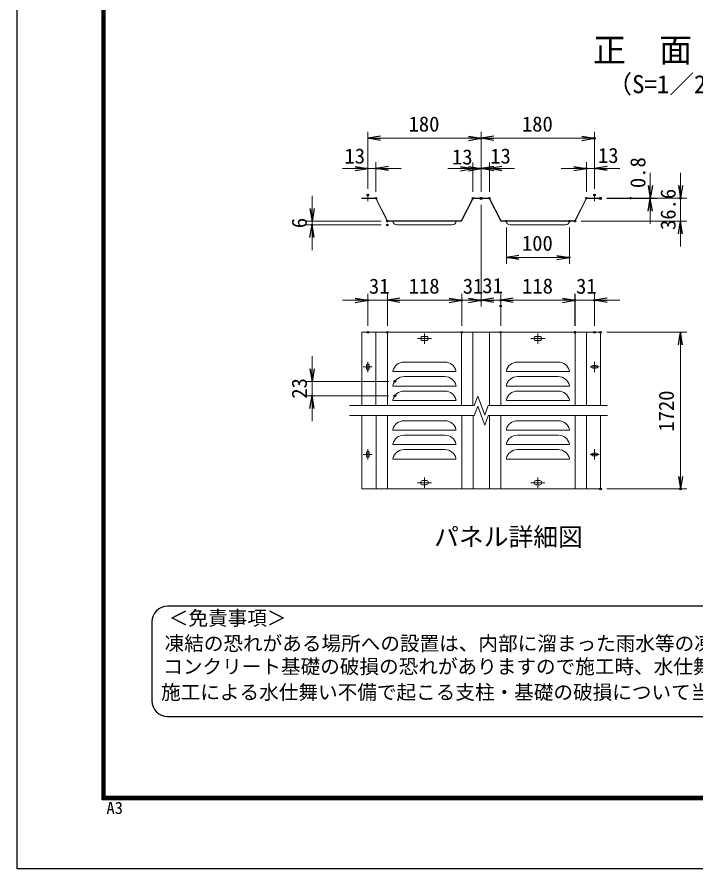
# Model space of a CAD drawing. Units: millimetres, scale not verified, with parts at other scales. Extents: x -4200 to 4200, y -2970 to 2970.
# Drawn here: x -4200 to -2044, y -2970 to -264 of the extents above; entities that cross this region are included whole.
import ezdxf
from ezdxf.enums import TextEntityAlignment as Align

# ---------------------------------------------------------------- set-up
doc = ezdxf.new("R2010")
doc.units = ezdxf.units.MM
doc.header["$LTSCALE"] = 10
doc.header["$PDMODE"] = 32
doc.header["$PDSIZE"] = 5
doc.linetypes.add('USER1', pattern=[50.8, 31.75, -6.35, 6.35, -6.35])
for name, color, linetype, lineweight in [('0-0_D-BMK', 2, 'USER1', 13), ('0-5_D-STR-DIM', 7, 'Continuous', 13), ('0-6_0', 7, 'Continuous', 25), ('0-8_D-TTL-TXT', 7, 'Continuous', 25), ('0-A_D-TTL', 7, 'Continuous', 25)]:
    doc.layers.add(name, color=color, linetype=linetype, lineweight=lineweight)
doc.layers.add('0-7_Defpoints', color=8, linetype='Continuous')
doc.styles.add('ＭＳ ゴシック', font='')
doc.styles.get('ＭＳ ゴシック').set_extended_font_data('MS Gothic')

# ---------------------------------------------------------------- blocks, each defined once
blk = doc.blocks.new('_Open')
at = {"layer": '0-6_0'}
blk.add_line((-10, 1.667), (0, 0), dxfattribs=at)
blk.add_lwpolyline([(-10, -1.667), (0, 0), (-10, 0)], dxfattribs=at)

msp = doc.modelspace()

# ---------------------------------------------------------------- linework, layer by layer
at = {"layer": '0-0_D-BMK'}
for p, q in [((-3086.11, -828.93), (-3086.11, -848.93)), ((-2366.11, -828.93), (-2366.11, -848.93)), ((-2906.11, -1268.45), (-2906.11, -1301.45)), ((-2546.11, -1268.45), (-2546.11, -1301.45)), ((-2928.51, -1284.95), (-2883.71, -1284.95)), ((-2523.71, -1284.95), (-2568.51, -1284.95)), ((-3071.81, -1374.95), (-3100.41, -1374.95)), ((-3086.11, -1358.45), (-3086.11, -1391.45)), ((-2351.81, -1374.95), (-2380.41, -1374.95)), ((-2366.11, -1358.45), (-2366.11, -1391.45)), ((-3086.11, -1636.45), (-3086.11, -1669.45)), ((-2366.11, -1636.45), (-2366.11, -1669.45)), ((-3071.81, -1652.95), (-3100.41, -1652.95)), ((-2351.81, -1652.95), (-2380.41, -1652.95)), ((-2906.11, -1759.45), (-2906.11, -1726.45)), ((-2546.11, -1759.45), (-2546.11, -1726.45)), ((-2928.51, -1742.95), (-2883.71, -1742.95)), ((-2523.71, -1742.95), (-2568.51, -1742.95))]:
    msp.add_line(p, q, dxfattribs=at)
at = {"layer": '0-5_D-STR-DIM'}
for p, q in [((-3086.11, -808.93), (-3086.11, -628.71)), ((-3046.11, -648.71), (-2766.11, -648.71)), ((-2726.11, -818.93), (-2726.11, -628.71)), ((-2726.11, -818.93), (-2726.11, -628.71)), ((-2686.11, -648.71), (-2406.11, -648.71)), ((-2366.11, -808.93), (-2366.11, -628.71)), ((-3086.11, -808.93), (-3086.11, -724.77)), ((-3060.11, -818.93), (-3060.11, -724.77)), ((-2752.11, -818.93), (-2752.11, -725.27)), ((-2726.11, -818.93), (-2726.11, -725.27)), ((-2726.11, -818.93), (-2726.11, -725.27)), ((-2700.11, -818.93), (-2700.11, -725.27)), ((-2392.11, -818.93), (-2392.11, -724.77)), ((-2366.11, -808.93), (-2366.11, -724.77)), ((-3126.11, -744.77), (-3166.11, -744.77)), ((-3086.11, -744.77), (-3060.11, -744.77)), ((-3020.11, -744.77), (-2980.11, -744.77)), ((-2792.11, -745.27), (-2832.11, -745.27)), ((-2766.11, -745.27), (-2806.11, -745.27)), ((-2726.11, -745.27), (-2752.11, -745.27)), ((-2726.11, -745.27), (-2700.11, -745.27)), ((-2686.11, -745.27), (-2646.11, -745.27)), ((-2660.11, -745.27), (-2620.11, -745.27)), ((-2432.11, -744.77), (-2472.11, -744.77)), ((-2366.11, -744.77), (-2392.11, -744.77)), ((-2326.11, -744.77), (-2286.11, -744.77)), ((-2188.98, -798.93), (-2188.98, -758.93)), ((-2092.98, -798.93), (-2092.98, -758.93)), ((-3263.24, -872.13), (-3263.24, -832.13)), ((-3060.11, -838.93), (-3105.11, -838.93)), ((-3105.11, -840.53), (-3105.11, -838.93)), ((-3060.11, -838.93), (-3023.12, -910.53)), ((-2752.11, -838.93), (-2789.1, -910.53)), ((-2700.11, -838.93), (-2752.11, -838.93)), ((-2700.11, -838.93), (-2663.12, -910.53)), ((-2392.11, -838.93), (-2429.1, -910.53)), ((-2347.11, -838.93), (-2392.11, -838.93)), ((-2392.11, -838.93), (-2347.11, -838.93)), ((-2327.11, -838.93), (-2168.98, -838.93)), ((-2231.11, -838.93), (-2072.98, -838.93)), ((-2188.98, -840.53), (-2188.98, -838.93)), ((-2092.98, -912.13), (-2092.98, -838.93)), ((-3061.1, -840.53), (-3105.11, -840.53)), ((-3061.1, -840.53), (-3024.11, -912.13)), ((-2751.12, -840.53), (-2788.11, -912.13)), ((-2701.1, -840.53), (-2751.12, -840.53)), ((-2726.11, -860.53), (-2726.11, -1183.44)), ((-2726.11, -860.53), (-2726.11, -1183.44)), ((-2701.1, -840.53), (-2664.11, -912.13)), ((-2391.12, -840.53), (-2428.11, -912.13)), ((-2347.11, -840.53), (-2391.12, -840.53)), ((-2327.11, -840.53), (-2168.98, -840.53)), ((-2188.98, -880.53), (-2188.98, -920.53)), ((-3043.98, -912.13), (-3283.24, -912.13)), ((-3263.24, -912.13), (-3263.24, -924.13)), ((-2788.11, -912.13), (-3024.11, -912.13)), ((-2789.1, -910.53), (-3023.12, -910.53)), ((-2428.11, -912.13), (-2664.11, -912.13)), ((-2429.1, -910.53), (-2663.12, -910.53)), ((-2408.11, -912.13), (-2072.98, -912.13)), ((-3043.98, -924.13), (-3283.24, -924.13)), ((-2994.11, -924.13), (-2818.11, -924.13)), ((-2646.11, -932.15), (-2646.11, -1047.46)), ((-2634.11, -924.13), (-2458.11, -924.13)), ((-2446.11, -932.15), (-2446.11, -1047.46)), ((-3263.24, -964.13), (-3263.24, -1004.13)), ((-2092.98, -952.13), (-2092.98, -992.13)), ((-2606.11, -1027.46), (-2486.11, -1027.46)), ((-3126.11, -1163.44), (-3166.11, -1163.44)), ((-3086.11, -1244.95), (-3086.11, -1143.44)), ((-3024.07, -1163.44), (-3086.11, -1163.44)), ((-3024.07, -1244.95), (-3024.07, -1143.44)), ((-3024.07, -1244.95), (-3024.07, -1143.44)), ((-2984.07, -1163.44), (-2944.07, -1163.44)), ((-2984.07, -1163.44), (-2827.98, -1163.44)), ((-2827.98, -1163.44), (-2867.98, -1163.44)), ((-2766.11, -1163.44), (-2806.11, -1163.44)), ((-2787.98, -1244.95), (-2787.98, -1143.44)), ((-2787.98, -1244.95), (-2787.98, -1143.44)), ((-2787.98, -1163.44), (-2726.11, -1163.44)), ((-2726.11, -1163.44), (-2663.98, -1163.44)), ((-2686.11, -1163.44), (-2646.11, -1163.44)), ((-2664.07, -1161.67), (-2664.07, -1143.44)), ((-2663.98, -1244.95), (-2663.98, -1143.44)), ((-2624.07, -1163.44), (-2467.88, -1163.44)), ((-2623.98, -1163.44), (-2583.98, -1163.44)), ((-2468.15, -1163.44), (-2508.15, -1163.44)), ((-2428.15, -1244.95), (-2428.15, -1143.44)), ((-2428.15, -1163.44), (-2366.11, -1163.44)), ((-2427.88, -1244.95), (-2427.88, -1143.44)), ((-2366.11, -1244.95), (-2366.11, -1143.44)), ((-2326.11, -1163.44), (-2286.11, -1163.44)), ((-3105.11, -1264.95), (-3105.11, -1497.95)), ((-2347.11, -1264.95), (-3105.11, -1264.95)), ((-3060.11, -1264.95), (-3060.11, -1497.95)), ((-3023.98, -1264.95), (-3023.98, -1497.95)), ((-2788.11, -1264.95), (-2788.11, -1497.95)), ((-2752.11, -1264.95), (-2752.11, -1497.95)), ((-2700.11, -1264.95), (-2700.11, -1497.95)), ((-2664.11, -1264.95), (-2664.11, -1497.95)), ((-2428.11, -1264.95), (-2428.11, -1497.95)), ((-2392.11, -1264.95), (-2392.11, -1497.95)), ((-2347.11, -1264.95), (-2347.11, -1497.95)), ((-2326.98, -1264.95), (-2072.98, -1264.95)), ((-2912.01, -1278.45), (-2900.21, -1278.45)), ((-2912.01, -1291.45), (-2900.21, -1291.45)), ((-2540.21, -1278.45), (-2552.01, -1278.45)), ((-2540.21, -1291.45), (-2552.01, -1291.45)), ((-2092.98, -1304.95), (-2092.98, -1722.95)), ((-3263.24, -1380.95), (-3263.24, -1340.95)), ((-3090.41, -1380.65), (-3090.41, -1369.25)), ((-3081.81, -1380.65), (-3081.81, -1369.25)), ((-2841.21, -1359.95), (-2971, -1359.95)), ((-2481.21, -1359.95), (-2611, -1359.95)), ((-2371.81, -1370.65), (-2360.41, -1370.65)), ((-2371.81, -1379.25), (-2360.41, -1379.25)), ((-3006.11, -1387.95), (-3006.11, -1389.95)), ((-3006.11, -1389.95), (-2806.11, -1389.95)), ((-2841.21, -1405.95), (-2971, -1405.95)), ((-2806.11, -1387.95), (-2806.11, -1389.95)), ((-2806.11, -1387.98), (-2806.11, -1389.95)), ((-2646.11, -1387.95), (-2646.11, -1389.95)), ((-2646.11, -1387.98), (-2646.11, -1389.95)), ((-2446.11, -1389.95), (-2646.11, -1389.95)), ((-2481.21, -1405.95), (-2611, -1405.95)), ((-2446.11, -1387.95), (-2446.11, -1389.95)), ((-3020.11, -1420.95), (-3283.24, -1420.95)), ((-3263.24, -1420.95), (-3263.24, -1466.95)), ((-3006.11, -1433.95), (-3006.11, -1435.95)), ((-2805.98, -1433.95), (-2805.98, -1435.95)), ((-2805.98, -1433.98), (-2805.98, -1435.95)), ((-2646.11, -1433.95), (-2646.11, -1435.95)), ((-2646.11, -1433.98), (-2646.11, -1435.95)), ((-2446.11, -1433.95), (-2446.11, -1435.95)), ((-3006.11, -1435.95), (-2806.11, -1435.95)), ((-2971, -1451.95), (-2841.21, -1451.95)), ((-2446.11, -1435.95), (-2646.11, -1435.95)), ((-2481.21, -1451.95), (-2611, -1451.95)), ((-3020.11, -1466.95), (-3283.24, -1466.95)), ((-3006.11, -1479.95), (-3006.11, -1481.95)), ((-3006.11, -1481.95), (-2806.11, -1481.95)), ((-2805.98, -1479.95), (-2805.98, -1481.95)), ((-2805.98, -1479.98), (-2805.98, -1481.95)), ((-2748.04, -1498.05), (-2736.99, -1467.7)), ((-2714.89, -1528.41), (-2736.99, -1467.7)), ((-2646.11, -1479.95), (-2646.11, -1481.95)), ((-2646.11, -1479.98), (-2646.11, -1481.95)), ((-2446.11, -1481.95), (-2646.11, -1481.95)), ((-2446.11, -1479.95), (-2446.11, -1481.95)), ((-3263.24, -1506.95), (-3263.24, -1546.95)), ((-3144.27, -1497.95), (-2748, -1497.95)), ((-2748.04, -1530.05), (-2736.99, -1499.7)), ((-2714.89, -1560.41), (-2736.99, -1499.7)), ((-2703.85, -1498.05), (-2714.89, -1528.41)), ((-2703.81, -1497.95), (-2325.42, -1497.95)), ((-3144.27, -1529.95), (-2748, -1529.95)), ((-3104.98, -1529.95), (-3104.98, -1762.95)), ((-3059.98, -1529.95), (-3059.98, -1762.95)), ((-3023.98, -1529.95), (-3023.98, -1762.95)), ((-2787.98, -1529.95), (-2787.98, -1762.95)), ((-2751.98, -1529.95), (-2751.98, -1762.95)), ((-2703.85, -1530.05), (-2714.89, -1560.41)), ((-2703.81, -1529.95), (-2325.42, -1529.95)), ((-2699.98, -1529.95), (-2699.98, -1762.95)), ((-2663.98, -1529.95), (-2663.98, -1762.95)), ((-2427.98, -1529.95), (-2427.98, -1762.95)), ((-2391.98, -1529.95), (-2391.98, -1762.95)), ((-2346.98, -1529.95), (-2346.98, -1762.95)), ((-2841.21, -1545.95), (-2971, -1545.95)), ((-2481.21, -1545.95), (-2611, -1545.95)), ((-3006.11, -1573.95), (-3006.11, -1575.95)), ((-3006.11, -1575.95), (-2806.11, -1575.95)), ((-2841.21, -1591.95), (-2971, -1591.95)), ((-2806.11, -1573.95), (-2806.11, -1575.95)), ((-2806.11, -1573.98), (-2806.11, -1575.95)), ((-2646.11, -1573.95), (-2646.11, -1575.95)), ((-2646.11, -1573.98), (-2646.11, -1575.95)), ((-2446.11, -1575.95), (-2646.11, -1575.95)), ((-2481.21, -1591.95), (-2611, -1591.95)), ((-2446.11, -1573.95), (-2446.11, -1575.95)), ((-3006.11, -1619.95), (-3006.11, -1621.95)), ((-3006.11, -1621.95), (-2806.11, -1621.95)), ((-2806.11, -1619.95), (-2806.11, -1621.95)), ((-2806.11, -1619.98), (-2806.11, -1621.95)), ((-2646.11, -1619.95), (-2646.11, -1621.95)), ((-2646.11, -1619.98), (-2646.11, -1621.95)), ((-2446.11, -1621.95), (-2646.11, -1621.95)), ((-2446.11, -1619.95), (-2446.11, -1621.95)), ((-3090.41, -1647.25), (-3090.41, -1658.65)), ((-3081.81, -1647.25), (-3081.81, -1658.65)), ((-2971, -1637.95), (-2841.21, -1637.95)), ((-2481.21, -1637.95), (-2611, -1637.95)), ((-2371.81, -1648.65), (-2360.41, -1648.65)), ((-3006.11, -1665.95), (-3006.11, -1667.95)), ((-3006.11, -1667.95), (-2806.11, -1667.95)), ((-2806.11, -1665.95), (-2806.11, -1667.95)), ((-2806.11, -1665.98), (-2806.11, -1667.95)), ((-2646.11, -1665.95), (-2646.11, -1667.95)), ((-2646.11, -1665.98), (-2646.11, -1667.95)), ((-2446.11, -1667.95), (-2646.11, -1667.95)), ((-2446.11, -1665.95), (-2446.11, -1667.95)), ((-2371.81, -1657.25), (-2360.41, -1657.25)), ((-2912.01, -1736.45), (-2900.21, -1736.45)), ((-2912.01, -1749.45), (-2900.21, -1749.45)), ((-2540.21, -1736.45), (-2552.01, -1736.45)), ((-2540.21, -1749.45), (-2552.01, -1749.45)), ((-2346.98, -1762.95), (-3104.98, -1762.95)), ((-2326.98, -1762.95), (-2072.98, -1762.95))]:
    msp.add_line(p, q, dxfattribs=at)
msp.add_lwpolyline([(-2391.12, -840.53), (-2347.11, -840.53), (-2347.11, -838.93)], dxfattribs=at)
for centre, radius, start, end in [((-2994.11, -912.13), 12, 180, 270), ((-2818.11, -912.13), 12, 270, 0), ((-2634.11, -912.13), 12, 180, 270), ((-2458.11, -912.13), 12, 270, 0), ((-2912.01, -1284.95), 6.5, 90, 270), ((-2900.21, -1284.95), 6.5, 270, 90), ((-2552.01, -1284.95), 6.5, 90, 270), ((-2540.21, -1284.95), 6.5, 270, 90), ((-3086.11, -1369.25), 4.3, 0, 180), ((-2971, -1395.95), 36, 90, 167.16041), ((-2841.21, -1395.95), 36, 12.83959, 90), ((-2611, -1395.95), 36, 90, 167.16041), ((-2481.21, -1395.95), 36, 12.83959, 90), ((-2371.81, -1374.95), 4.3, 90, 270), ((-2360.41, -1374.95), 4.3, 270, 90), ((-3086.11, -1380.65), 4.3, 180, 0), ((-2971, -1441.95), 36, 90, 167.16041), ((-2841.21, -1441.95), 36, 12.83959, 90), ((-2611, -1441.95), 36, 90, 167.16041), ((-2481.21, -1441.95), 36, 12.83959, 90), ((-2971, -1487.95), 36, 90, 167.16041), ((-2841.21, -1487.95), 36, 12.83959, 90), ((-2611, -1487.95), 36, 90, 167.16041), ((-2481.21, -1487.95), 36, 12.83959, 90), ((-2971, -1581.95), 36, 90, 167.16041), ((-2841.21, -1581.95), 36, 12.83959, 90), ((-2611, -1581.95), 36, 90, 167.16041), ((-2481.21, -1581.95), 36, 12.83959, 90), ((-2971, -1627.95), 36, 90, 167.16041), ((-2841.21, -1627.95), 36, 12.83959, 90), ((-2611, -1627.95), 36, 90, 167.16041), ((-2481.21, -1627.95), 36, 12.83959, 90), ((-3086.11, -1647.25), 4.3, 0, 180), ((-2971, -1673.95), 36, 90, 167.16041), ((-2841.21, -1673.95), 36, 12.83959, 90), ((-2611, -1673.95), 36, 90, 167.16041), ((-2481.21, -1673.95), 36, 12.83959, 90), ((-2371.81, -1652.95), 4.3, 90, 270), ((-2360.41, -1652.95), 4.3, 270, 90), ((-3086.11, -1658.65), 4.3, 180, 0), ((-2912.01, -1742.95), 6.5, 90, 270), ((-2900.21, -1742.95), 6.5, 270, 90), ((-2552.01, -1742.95), 6.5, 90, 270), ((-2540.21, -1742.95), 6.5, 270, 90)]:
    msp.add_arc(centre, radius, start, end, dxfattribs=at)
at = {"layer": '0-7_Defpoints'}
for p in [(-2726.11, -648.71), (-2366.11, -648.71), (-3060.11, -744.77), (-2752.11, -745.27), (-2700.11, -745.27), (-2392.11, -744.77), (-3086.11, -828.93), (-3086.11, -828.93), (-3060.11, -838.93), (-2752.11, -838.93), (-2726.11, -838.93), (-2726.11, -838.93), (-2726.11, -840.53), (-2700.11, -838.93), (-2392.11, -838.93), (-2366.11, -828.93), (-2366.11, -828.93), (-2347.11, -838.93), (-2347.11, -840.53), (-2251.11, -838.93), (-2188.98, -838.93), (-2092.98, -838.93), (-3023.98, -912.13), (-2646.11, -912.15), (-2446.11, -912.15), (-2428.11, -912.13), (-3263.24, -924.13), (-3023.98, -924.13), (-2446.11, -1027.46), (-3086.11, -1163.44), (-2787.98, -1163.44), (-2726.11, -1163.44), (-2663.98, -1163.44), (-2427.88, -1163.44), (-2366.11, -1163.44), (-2664.07, -1181.67), (-3086.11, -1264.95), (-3024.07, -1264.95), (-2787.98, -1264.95), (-2663.98, -1264.95), (-2428.15, -1264.95), (-2427.88, -1264.95), (-2366.11, -1264.95), (-2346.98, -1264.95), (-3000.11, -1420.95), (-3263.24, -1466.95), (-3000.11, -1466.95), (-2346.98, -1762.95), (-2092.98, -1762.95)]:
    msp.add_point(p, dxfattribs=at)
at = {"layer": '0-8_D-TTL-TXT', "color": 2}
for p, q in [((-1276.15, -2135.37), (-3721.7, -2135.37)), ((-3771.7, -2185.37), (-3771.7, -2435.37)), ((-3721.7, -2485.37), (-1276.15, -2485.37))]:
    msp.add_line(p, q, dxfattribs=at)
for centre, start, end in [((-3721.7, -2185.37), 90, 180), ((-3721.7, -2435.37), 180, 270)]:
    msp.add_arc(centre, 50, start, end, dxfattribs=at)
at = {"layer": '0-A_D-TTL', "color": 2}
msp.add_lwpolyline([(-4200, 2970), (4200, 2970), (4200, -2970), (-4200, -2970)], close=True, dxfattribs=at)
at = {"layer": '0-A_D-TTL'}
for points in [[(-3930, 2750), (3930, 2750), (3930, -2750), (-3930, -2750)], [(-3927.5, 2747.5), (3927.5, 2747.5), (3927.5, -2747.5), (-3927.5, -2747.5)], [(-3925, 2745), (3925, 2745), (3925, -2745), (-3925, -2745)], [(-3922.5, 2742.5), (3922.5, 2742.5), (3922.5, -2742.5), (-3922.5, -2742.5)], [(-3920, 2740), (3920, 2740), (3920, -2740), (-3920, -2740)]]:
    msp.add_lwpolyline(points, close=True, dxfattribs=at)

# ---------------------------------------------------------------- block references
at = {"layer": '0-5_D-STR-DIM', "xscale": 4, "yscale": 4}
for p, rotation in [((-3086.11, -648.71), 180), ((-2726.11, -648.71), 180), ((-3060.11, -744.77), 180), ((-2726.11, -745.27), 180), ((-2700.11, -745.27), 180), ((-2366.11, -744.77), 180), ((-2188.98, -838.93), 270), ((-2092.98, -838.93), 270), ((-2188.98, -840.53), 90), ((-3263.24, -912.13), 270), ((-2092.98, -912.13), 90), ((-3263.24, -924.13), 90), ((-2646.11, -1027.46), 180), ((-3024.07, -1163.44), 180), ((-3024.07, -1163.44), 180), ((-2726.11, -1163.44), 180), ((-2664.07, -1163.44), 180), ((-2663.98, -1163.44), 180), ((-2366.11, -1163.44), 180), ((-2092.98, -1264.95), 90), ((-3263.24, -1420.95), 270), ((-3263.24, -1466.95), 90), ((-2092.98, -1762.95), 270)]:
    msp.add_blockref('_Open', p, dxfattribs=dict(at, rotation=rotation))
for p in [(-2726.11, -648.71), (-2366.11, -648.71), (-3086.11, -744.77), (-2752.11, -745.27), (-2726.11, -745.27), (-2392.11, -744.77), (-2446.11, -1027.46), (-3086.11, -1163.44), (-2787.98, -1163.44), (-2787.98, -1163.44), (-2726.11, -1163.44), (-2428.15, -1163.44), (-2427.88, -1163.44)]:
    msp.add_blockref('_Open', p, dxfattribs=at)

# ---------------------------------------------------------------- texts
at = {"layer": '0-5_D-STR-DIM', "style": 'ＭＳ ゴシック'}
for s, p in [('180', (-2956.76, -641.96)), ('180', (-2596.76, -641.96)), ('13', (-3160.22, -743.67)), ('13', (-2818.85, -746.49)), ('13', (-2697.38, -743.66)), ('13', (-2355.26, -741.77)), ('100', (-2596.76, -1020.71)), ('31', (-3082.58, -1157.06)), ('118', (-2956.3, -1156.69)), ('31', (-2784.48, -1157.01)), ('31', (-2722.58, -1155.38)), ('118', (-2596.25, -1156.69)), ('31', (-2424.74, -1157.06))]:
    msp.add_text(s, height=48.09, dxfattribs=at).set_placement(p, align=Align.BOTTOM_LEFT)
for s, p in [('0.8', (-2190.13, -807.05)), ('36.6', (-2094.13, -940.13)), ('6', (-3265.44, -934.35)), ('23', (-3265.22, -1476.05)), ('1720', (-2099.73, -1580.85))]:
    msp.add_text(s, height=48.09, rotation=90, dxfattribs=at).set_placement(p, align=Align.BOTTOM_LEFT)
at = {"layer": '0-8_D-TTL-TXT', "style": 'ＭＳ ゴシック'}
for s, height, p in [('正\u3000面\u3000図', 76.98, (-2370.87, -429.88)), ('（S=1／20）', 57.7, (-2325.39, -523.08)), ('パネル詳細図', 57.7, (-2875.55, -1961.2)), ('＜免責事項＞ \u3000\u3000', 45.67, (-3717.99, -2209.55)), ('凍結の恐れがある場所への設置は、内部に溜まった雨水等の凍結融解により支柱の破損や', 45.67, (-3731.52, -2290.05)), ('コンクリート基礎の破損の恐れがありますので施工時、水仕舞いを行ってください。', 45.67, (-3735.63, -2363.47)), ('施工による水仕舞い不備で起こる支柱・基礎の破損について当社は責任を負いかねます。 ', 45.67, (-3742.62, -2444.96))]:
    msp.add_text(s, height=height, dxfattribs=at).set_placement(p, align=Align.BOTTOM_LEFT)
at = {"layer": '0-A_D-TTL', "style": 'ＭＳ ゴシック'}
msp.add_text('A3', height=38.49, dxfattribs=at).set_placement((-3916.09, -2806.81), align=Align.BOTTOM_LEFT)

doc.saveas('drawing.dxf')
